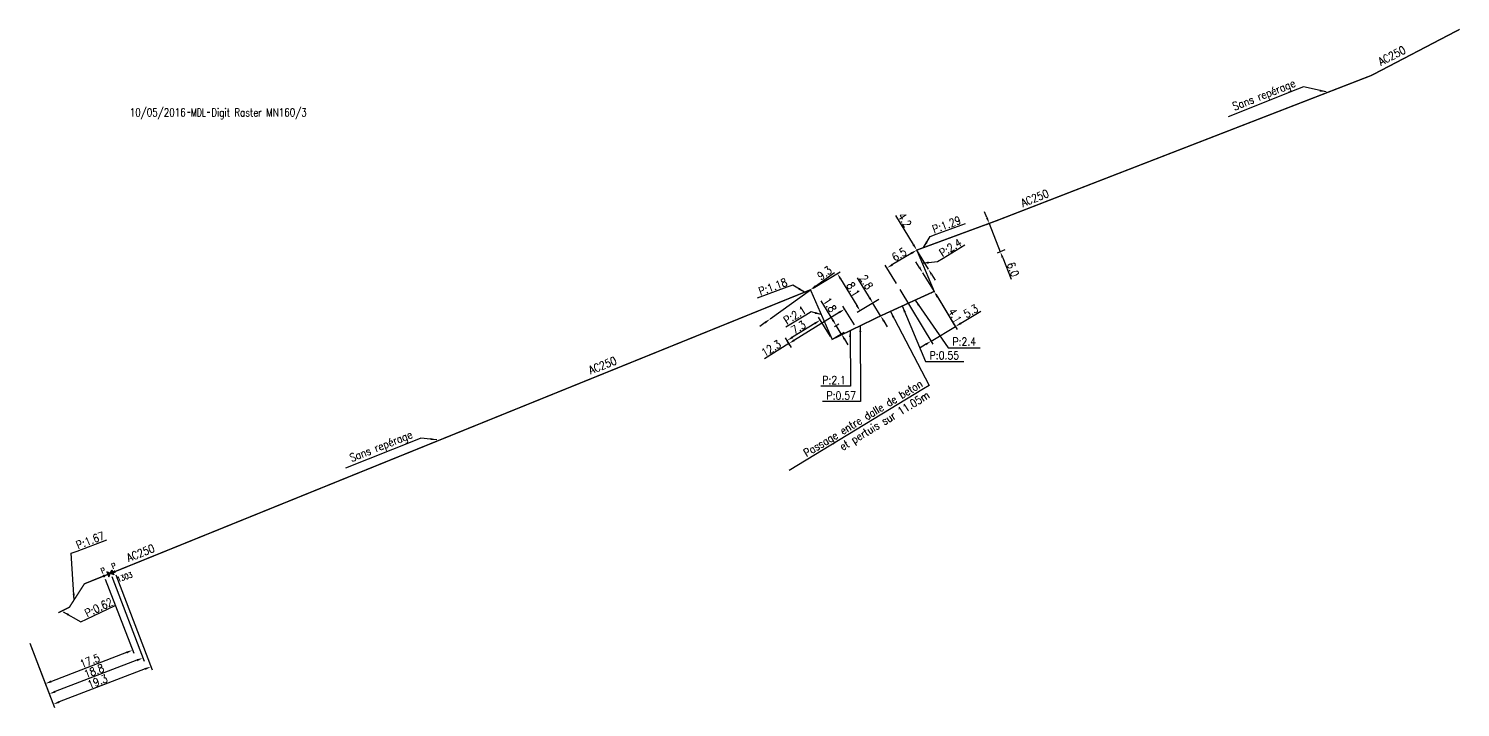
# Model space of a CAD drawing. Header units: millimetres. Extents: x 150994 to 152000, y 121010 to 122000.
# Drawn here: x 150994.4 to 151262.8, y 121872.9 to 122000.1 of the extents above; entities that cross this region are included whole.
import ezdxf
from ezdxf.enums import TextEntityAlignment as Align

# ---------------------------------------------------------------- set-up
doc = ezdxf.new("R2010")
doc.units = ezdxf.units.MM
doc.layers.get('0').update_dxf_attribs({"linetype": 'CONTINUOUS'})
for name, color, linetype in [('G_120', 4, 'CONTINUOUS'), ('G_300', 7, 'CONTINUOUS'), ('G_420', 7, 'CONTINUOUS'), ('G_910', 7, 'CONTINUOUS')]:
    doc.layers.add(name, color=color, linetype=linetype)
doc.styles.add('G_ROMANS', font='ROMANS.SHX', dxfattribs={"width": 0.75})
doc.styles.get("Standard").update_dxf_attribs({"font": 'romans.shx', "width": 0.85})
doc.linetypes.add('G_typB_AP', pattern='A,5,-0.3,["o",Standard,S=1.5,R=0,X=0,Y=-0.5],-1.65', length=6.95)
doc.dimstyles.get("Standard").update_dxf_attribs({"dimtxt": 1.5, "dimasz": 1.2, "dimexe": 0.625, "dimexo": 0.625, "dimgap": 0.25, "dimtad": 1, "dimdec": 1, "dimzin": 0, "dimdsep": 46, "dimtxsty": 'Standard', "dimcen": -0.5, "dimadec": 0, "dimazin": 0, "dimtfac": 1, "dimtdec": 1, "dimtmove": 0, "dimatfit": 3, "dimfxl": 0, "dimtolj": 1, "dimtzin": 0, "dimarcsym": 0})

# ---------------------------------------------------------------- blocks, each defined once
blk = doc.blocks.new('*D1')
at = {"layer": 'G_120', "color": 0, "linetype": 'Continuous', "lineweight": -2, "transparency": 16777216}
for p, q in [((151174.05, 121964.7), (151173.62, 121965.82)), ((151175.36, 121963.93), (151173.91, 121963.36)), ((151174.49, 121963.59), (151176.57, 121958.3)), ((151177.43, 121958.64), (151175.99, 121958.07)), ((151177.01, 121957.19), (151178.58, 121953.17))]:
    blk.add_line(p, q, dxfattribs=at)
at = {"layer": 'G_120', "color": 0, "linetype": 'Continuous', "transparency": 16777216}
for points in [[(151174.24, 121964.78), (151173.87, 121964.63), (151174.49, 121963.59)], [(151177.19, 121957.26), (151176.82, 121957.11), (151176.57, 121958.3)]]:
    blk.add_solid(points, dxfattribs=at)
at = {"layer": 'G_120', "color": 0, "linetype": 'Continuous', "transparency": 16777216, "insert": (151178.94, 121954.99), "char_height": 1.5, "attachment_point": 5, "rotation": 291.4304}
blk.add_mtext('\\A1;6.0', dxfattribs=at)
blk = doc.blocks.new('GIS_MODF')
at = {"color": 0, "linetype": 'Continuous', "flags": 128}
for points in [[(-2.18, -0.01), (-1.68, -0.01)], [(1.52, -0.01), (2.02, -0.01)]]:
    blk.add_lwpolyline(points, dxfattribs=at)
at = {"color": 0, "linetype": 'Continuous', "width": 0.5}
blk.add_attdef('DATE', text='', height=1.5, dxfattribs=at).set_placement((-2.5, -0.8), align=Align.RIGHT)
at = {"color": 0, "linetype": 'Continuous', "width": 1.771291}
blk.add_attdef('USER', text='', height=1.5, dxfattribs=at).set_placement((-1.51, -0.8), (1.28, -0.8), align=Align.FIT)
at = {"color": 0, "linetype": 'Continuous', "width": 0.5}
blk.add_attdef('DESC', (2.29, -0.8), '', height=1.5, dxfattribs=at)
blk = doc.blocks.new('G_300_04')
at = {"linetype": 'Continuous'}
h = blk.add_hatch(color=0, dxfattribs=at)
h.paths.add_polyline_path([(-0.5, 0.5), (-0.5, -0.5), (0, 0)])
h.paths.add_polyline_path([(0.5, 0.5), (0, 0), (0.5, -0.5)])
at = {"color": 0, "linetype": 'Continuous', "flags": 128}
blk.add_lwpolyline([(-0.5, -0.5), (0.5, 0.5), (0.5, -0.5), (-0.5, 0.5)], close=True, dxfattribs=at)
at = {"color": 0, "linetype": 'Continuous', "width": 0.75}
blk.add_attdef('NUM', text='', height=1, dxfattribs=at).set_placement((0, 1.79), align=Align.MIDDLE_CENTER)
at = {"color": 0, "linetype": 'Continuous', "width": 0.75, "flags": 3}
for tag, p in [('DEF_LEG', (0, -2.17)), ('DEF_COUP', (0, -4.67)), ('DEF_TYPE', (0, -7.17))]:
    blk.add_attdef(tag, text='', height=1.2, dxfattribs=at).set_placement(p, align=Align.MIDDLE)
blk = doc.blocks.new('*D3')
at = {"layer": 'G_300', "color": 0, "linetype": 'Continuous', "lineweight": -2, "transparency": 16777216}
for p, q in [((151009.99, 121897.44), (151016.07, 121881.6)), ((150994.65, 121884.95), (150998.52, 121874.86)), ((151014.73, 121881.75), (150999.42, 121875.87))]:
    blk.add_line(p, q, dxfattribs=at)
at = {"layer": 'G_300', "color": 0, "linetype": 'Continuous', "transparency": 16777216}
for points in [[(151014.66, 121881.94), (151014.8, 121881.56), (151015.85, 121882.18)], [(150999.35, 121876.06), (150999.49, 121875.68), (150998.3, 121875.44)]]:
    blk.add_solid(points, dxfattribs=at)
at = {"layer": 'G_300', "color": 0, "linetype": 'Continuous', "transparency": 16777216, "insert": (151006.68, 121879.73), "char_height": 1.5, "attachment_point": 5, "rotation": 21.0072}
blk.add_mtext('\\A1;18.8', dxfattribs=at)
blk = doc.blocks.new('*D4')
at = {"layer": 'G_120', "color": 0, "linetype": 'Continuous', "lineweight": -2, "transparency": 16777216}
for p, q in [((151157.74, 121951.26), (151163.9, 121941.01)), ((151164.5, 121950.35), (151168.46, 121943.75)), ((151169.17, 121944.9), (151172.92, 121947.15)), ((151163.58, 121941.54), (151168.14, 121944.28)), ((151162.55, 121940.93), (151161.52, 121940.31))]:
    blk.add_line(p, q, dxfattribs=at)
at = {"layer": 'G_120', "color": 0, "linetype": 'Continuous', "transparency": 16777216}
for points in [[(151169.06, 121945.07), (151169.27, 121944.73), (151168.14, 121944.28)], [(151162.45, 121941.1), (151162.65, 121940.75), (151163.58, 121941.54)]]:
    blk.add_solid(points, dxfattribs=at)
at = {"layer": 'G_120', "color": 0, "linetype": 'Continuous', "transparency": 16777216, "insert": (151171.04, 121947.19), "char_height": 1.5, "attachment_point": 5, "rotation": 30.982}
blk.add_mtext('\\A1;5.3', dxfattribs=at)
blk = doc.blocks.new('*D5')
at = {"layer": 'G_120', "color": 0, "linetype": 'Continuous', "lineweight": -2, "transparency": 16777216}
for p, q in [((151157.1, 121952.33), (151155.01, 121955.81)), ((151159.88, 121958), (151156.36, 121955.89))]:
    blk.add_line(p, q, dxfattribs=at)
at = {"layer": 'G_120', "color": 0, "linetype": 'Continuous', "transparency": 16777216}
for points in [[(151159.77, 121958.18), (151159.98, 121957.83), (151160.91, 121958.62)], [(151156.26, 121956.07), (151156.46, 121955.72), (151155.33, 121955.28)]]:
    blk.add_solid(points, dxfattribs=at)
at = {"layer": 'G_120', "color": 0, "linetype": 'Continuous', "transparency": 16777216, "insert": (151157.6, 121957.81), "char_height": 1.5, "attachment_point": 5, "rotation": 30.982}
blk.add_mtext('\\A1;6.5', dxfattribs=at)
blk = doc.blocks.new('*D6')
at = {"layer": 'G_120', "color": 0, "linetype": 'Continuous', "lineweight": -2, "transparency": 16777216}
for p, q in [((151160.28, 121959.65), (151156.97, 121965.08)), ((151163.09, 121955.03), (151160.91, 121958.62)), ((151163.71, 121954.01), (151164.34, 121952.98))]:
    blk.add_line(p, q, dxfattribs=at)
at = {"layer": 'G_120', "color": 0, "linetype": 'Continuous', "transparency": 16777216}
for points in [[(151160.45, 121959.75), (151160.11, 121959.54), (151160.91, 121958.62)], [(151163.88, 121954.11), (151163.54, 121953.91), (151163.09, 121955.03)]]:
    blk.add_solid(points, dxfattribs=at)
at = {"layer": 'G_120', "color": 0, "linetype": 'Continuous', "transparency": 16777216, "insert": (151158.65, 121964.25), "char_height": 1.5, "attachment_point": 5, "rotation": 301.3329}
blk.add_mtext('\\A1;4.2', dxfattribs=at)
blk = doc.blocks.new('*D7')
at = {"layer": 'G_120', "color": 0, "linetype": 'Continuous', "lineweight": -2, "transparency": 16777216}
for p, q in [((151141.8, 121944.87), (151137.63, 121942.29)), ((151144.72, 121942.43), (151142.49, 121946.03)), ((151137.42, 121940.35), (151136.28, 121942.19))]:
    blk.add_line(p, q, dxfattribs=at)
at = {"layer": 'G_120', "color": 0, "linetype": 'Continuous', "transparency": 16777216}
for points in [[(151141.69, 121945.04), (151141.9, 121944.7), (151142.82, 121945.5)], [(151137.52, 121942.46), (151137.73, 121942.12), (151136.61, 121941.66)]]:
    blk.add_solid(points, dxfattribs=at)
at = {"layer": 'G_120', "color": 0, "linetype": 'Continuous', "transparency": 16777216, "insert": (151138.73, 121944.14), "char_height": 1.5, "attachment_point": 5, "rotation": 31.7459}
blk.add_mtext('\\A1;7.3', dxfattribs=at)
blk = doc.blocks.new('*D8')
at = {"layer": 'G_120', "color": 0, "linetype": 'Continuous', "lineweight": -2, "transparency": 16777216}
for p, q in [((151161.38, 121955.4), (151160.76, 121956.43)), ((151162.01, 121954.38), (151164.14, 121950.87)), ((151163.64, 121950.56), (151163.61, 121950.54)), ((151164.77, 121949.84), (151167.94, 121944.64))]:
    blk.add_line(p, q, dxfattribs=at)
at = {"layer": 'G_120', "color": 0, "linetype": 'Continuous', "transparency": 16777216}
for points in [[(151161.55, 121955.5), (151161.21, 121955.3), (151162.01, 121954.38)], [(151164.94, 121949.94), (151164.6, 121949.74), (151164.14, 121950.87)]]:
    blk.add_solid(points, dxfattribs=at)
at = {"layer": 'G_120', "color": 0, "linetype": 'Continuous', "transparency": 16777216, "insert": (151168.06, 121946.35), "char_height": 1.5, "attachment_point": 5, "rotation": 301.3329}
blk.add_mtext('\\A1;4.1', dxfattribs=at)
blk = doc.blocks.new('*D9')
at = {"layer": 'G_120', "color": 0, "linetype": 'Continuous', "lineweight": -2, "transparency": 16777216}
for p, q in [((151145.16, 121945.53), (151142.99, 121949.1)), ((151145.51, 121944.33), (151146.32, 121944.83)), ((151145.58, 121942.22), (151147.28, 121943.25)), ((151146.75, 121942.93), (151145.79, 121944.5)), ((151147.37, 121941.9), (151147.99, 121940.88))]:
    blk.add_line(p, q, dxfattribs=at)
at = {"layer": 'G_120', "color": 0, "linetype": 'Continuous', "transparency": 16777216}
for points in [[(151145.34, 121945.63), (151144.99, 121945.42), (151145.79, 121944.5)], [(151147.54, 121942.01), (151147.2, 121941.8), (151146.75, 121942.93)]]:
    blk.add_solid(points, dxfattribs=at)
at = {"layer": 'G_120', "color": 0, "linetype": 'Continuous', "transparency": 16777216, "insert": (151144.62, 121948.35), "char_height": 1.5, "attachment_point": 5, "rotation": 301.3329}
blk.add_mtext('\\A1;1.8', dxfattribs=at)
blk = doc.blocks.new('*D10')
at = {"layer": 'G_120', "color": 0, "linetype": 'Continuous', "lineweight": -2, "transparency": 16777216}
for p, q in [((151141.95, 121951.89), (151145.49, 121954.45)), ((151133.45, 121945.72), (151140.98, 121951.18)), ((151132.48, 121945.02), (151131.51, 121944.31))]:
    blk.add_line(p, q, dxfattribs=at)
at = {"layer": 'G_120', "color": 0, "linetype": 'Continuous', "transparency": 16777216}
for points in [[(151141.83, 121952.05), (151142.07, 121951.72), (151140.98, 121951.18)], [(151132.36, 121945.18), (151132.6, 121944.85), (151133.45, 121945.72)]]:
    blk.add_solid(points, dxfattribs=at)
at = {"layer": 'G_120', "color": 0, "linetype": 'Continuous', "transparency": 16777216, "insert": (151143.62, 121954.33), "char_height": 1.5, "attachment_point": 5, "rotation": 35.953}
blk.add_mtext('\\A1;9.3', dxfattribs=at)
blk = doc.blocks.new('*D11')
at = {"layer": 'G_120', "color": 0, "linetype": 'Continuous', "lineweight": -2, "transparency": 16777216}
for p, q in [((151152.05, 121949.72), (151149.77, 121953.45)), ((151154.13, 121946.29), (151152.67, 121948.69)), ((151154.75, 121945.27), (151155.38, 121944.24))]:
    blk.add_line(p, q, dxfattribs=at)
at = {"layer": 'G_120', "color": 0, "linetype": 'Continuous', "transparency": 16777216}
for points in [[(151152.22, 121949.82), (151151.87, 121949.61), (151152.67, 121948.69)], [(151154.93, 121945.37), (151154.58, 121945.16), (151154.13, 121946.29)]]:
    blk.add_solid(points, dxfattribs=at)
at = {"layer": 'G_120', "color": 0, "linetype": 'Continuous', "transparency": 16777216, "insert": (151151.45, 121952.62), "char_height": 1.5, "attachment_point": 5, "rotation": 301.3329}
blk.add_mtext('\\A1;2.8', dxfattribs=at)
blk = doc.blocks.new('*D12')
at = {"layer": 'G_120', "color": 0, "linetype": 'Continuous', "lineweight": -2, "transparency": 16777216}
for p, q in [((151141.51, 121951.51), (151146.54, 121954.57)), ((151146.63, 121953.22), (151149.65, 121948.26)), ((151153.82, 121949.39), (151149.74, 121946.91))]:
    blk.add_line(p, q, dxfattribs=at)
at = {"layer": 'G_120', "color": 0, "linetype": 'Continuous', "transparency": 16777216}
for points in [[(151146.8, 121953.32), (151146.46, 121953.12), (151146.01, 121954.24)], [(151149.82, 121948.36), (151149.48, 121948.15), (151150.28, 121947.23)]]:
    blk.add_solid(points, dxfattribs=at)
at = {"layer": 'G_120', "color": 0, "linetype": 'Continuous', "transparency": 16777216, "insert": (151149, 121951.26), "char_height": 1.5, "attachment_point": 5, "rotation": 301.3329}
blk.add_mtext('\\A1;8.1', dxfattribs=at)
blk = doc.blocks.new('*D13')
at = {"layer": 'G_300', "color": 0, "linetype": 'Continuous', "lineweight": -2, "transparency": 16777216}
for p, q in [((151008.78, 121896.96), (151014.12, 121883.05)), ((150994.65, 121884.95), (150997.79, 121876.77)), ((151012.78, 121883.2), (150998.68, 121877.79))]:
    blk.add_line(p, q, dxfattribs=at)
at = {"layer": 'G_300', "color": 0, "linetype": 'Continuous', "transparency": 16777216}
for points in [[(151012.71, 121883.39), (151012.85, 121883.01), (151013.9, 121883.63)], [(150998.61, 121877.97), (150998.75, 121877.6), (150997.56, 121877.36)]]:
    blk.add_solid(points, dxfattribs=at)
at = {"layer": 'G_300', "color": 0, "linetype": 'Continuous', "transparency": 16777216, "insert": (151005.9, 121881.63), "char_height": 1.5, "attachment_point": 5, "rotation": 21.0072}
blk.add_mtext('\\A1;17.5', dxfattribs=at)
blk = doc.blocks.new('G_300_12')
at = {"color": 0, "linetype": 'Continuous', "const_width": 0.248, "flags": 128}
blk.add_lwpolyline([(-0.13, 0, 1), (0.13, 0, 1)], format="xyb", close=True, dxfattribs=at)
at = {"linetype": 'Continuous', "style": 'G_ROMANS', "width": 0.75}
blk.add_attdef('P', text='', height=1, dxfattribs=at).set_placement((0, 1.24), align=Align.MIDDLE_CENTER)
at = {"color": 0, "linetype": 'Continuous', "width": 0.75, "flags": 3}
for tag, p in [('DEF_LEG', (0, -5)), ('DEF_COUP', (0, -7.5)), ('DEF_TYPE', (0, -10))]:
    blk.add_attdef(tag, text='', height=1.2, dxfattribs=at).set_placement(p, align=Align.MIDDLE)
blk = doc.blocks.new('*D15')
at = {"layer": 'G_300', "color": 0, "linetype": 'Continuous', "lineweight": -2, "transparency": 16777216}
for p, q in [((151010.75, 121897.75), (151017.58, 121879.95)), ((150994.65, 121884.95), (150999.27, 121872.92)), ((151016.24, 121880.11), (151000.16, 121873.93))]:
    blk.add_line(p, q, dxfattribs=at)
at = {"layer": 'G_300', "color": 0, "linetype": 'Continuous', "transparency": 16777216}
for points in [[(151016.16, 121880.29), (151016.31, 121879.92), (151017.36, 121880.54)], [(151000.09, 121874.12), (151000.23, 121873.75), (150999.04, 121873.5)]]:
    blk.add_solid(points, dxfattribs=at)
at = {"layer": 'G_300', "color": 0, "linetype": 'Continuous', "transparency": 16777216, "insert": (151007.34, 121877.76), "char_height": 1.5, "attachment_point": 5, "rotation": 21.0072}
blk.add_mtext('\\A1;19.3', dxfattribs=at)
blk = doc.blocks.new('*D114')
at = {"layer": 'G_420', "color": 0, "linetype": 'Continuous', "lineweight": -2, "transparency": 16777216}
for p, q in [((151149.21, 121944.6), (151147.05, 121948.1)), ((151146.36, 121946.93), (151137.97, 121941.74)), ((151136.95, 121941.11), (151132.35, 121938.26)), ((151137.13, 121940.82), (151136.62, 121941.64))]:
    blk.add_line(p, q, dxfattribs=at)
at = {"layer": 'G_420', "color": 0, "linetype": 'Continuous', "transparency": 16777216}
for points in [[(151146.26, 121947.1), (151146.47, 121946.76), (151147.38, 121947.56)], [(151137.86, 121941.91), (151138.07, 121941.57), (151136.95, 121941.11)]]:
    blk.add_solid(points, dxfattribs=at)
at = {"layer": 'G_420', "color": 0, "linetype": 'Continuous', "transparency": 16777216, "insert": (151133.61, 121940.22), "char_height": 1.5, "attachment_point": 5, "rotation": 31.7459}
blk.add_mtext('\\A1;12.3', dxfattribs=at)

msp = doc.modelspace()

# ---------------------------------------------------------------- linework, layer by layer
at = {"layer": 'G_120', "linetype": 'G_typB_AP', "ltscale": 0.5, "const_width": 0.25, "flags": 128}
for points in [[(151010.23, 121898.21), (151010.52, 121898.33), (151140.98, 121951.18), (151140.98, 121951.18), (151140.98, 121951.18), (151145.05, 121941.89), (151149.16, 121943.88), (151154.13, 121946.29), (151159.16, 121948.59), (151164.18, 121950.88), (151160.91, 121958.62), (151175.94, 121964.16), (151246.14, 121991.36), (151246.14, 121991.36), (151246.14, 121991.36), (151262.68, 122000)], [(151000, 121890.67), (151002.06, 121891.69), (151004.88, 121896.08), (151008.55, 121897.55), (151009.3, 121897.84)]]:
    msp.add_lwpolyline(points, dxfattribs=at)

# ---------------------------------------------------------------- block references
at = {"layer": 'G_300'}
ref = msp.add_blockref('G_300_12', (151010.52, 121898.33), dxfattribs=dict(at, rotation=21.7278749780284))
ref.add_attrib('P', 'P', dxfattribs={"layer": '0', "linetype": 'Continuous', "height": 1, "rotation": 21.7279, "style": 'G_ROMANS', "width": 0.75}).set_placement((151010.38, 121899.44), align=Align.MIDDLE_CENTER)
ref = msp.add_blockref('G_300_12', (151008.55, 121897.55), dxfattribs=dict(at, rotation=21.7278749780284))
ref.add_attrib('P', 'P', dxfattribs={"layer": '0', "linetype": 'Continuous', "height": 1, "rotation": 21.7279, "style": 'G_ROMANS', "width": 0.75}).set_placement((151008.37, 121898.55), align=Align.MIDDLE_CENTER)
ref = msp.add_blockref('G_300_04', (151009.76, 121898.03), dxfattribs=dict(at, rotation=21.72787497528619))
ref.add_attrib('NUM', '1303', dxfattribs={"layer": '0', "color": 0, "linetype": 'Continuous', "height": 1, "rotation": 20.1084, "width": 0.75}).set_placement((151012.42, 121897.33), align=Align.MIDDLE_CENTER)
at = {"layer": 'G_910', "color": 7}
ref = msp.add_blockref('GIS_MODF', (151026.37, 121984.48), dxfattribs=at)
ref.add_attrib('DATE', '10/05/2016', dxfattribs={"layer": '0', "color": 0, "linetype": 'Continuous', "height": 1.5, "width": 0.8}).set_placement((151023.87, 121983.68), align=Align.RIGHT)
ref.add_attrib('USER', 'MDL', dxfattribs={"layer": '0', "color": 0, "linetype": 'Continuous', "height": 1.5, "width": 0.638826}).set_placement((151024.86, 121983.68), (151027.65, 121983.68), align=Align.FIT)
ref.add_attrib('DESC', 'Digit Raster MN160/3', (151028.66, 121983.68), dxfattribs={"layer": '0', "color": 0, "linetype": 'Continuous', "height": 1.5, "width": 0.8})

# ---------------------------------------------------------------- texts
at = {"layer": 'G_120', "linetype": 'Continuous', "char_height": 1.5}
for s, insert, attachment_point, rotation in [('\\A1;AC250', (151247.23, 121994.47), 1, 27.5894), ('\\A1;Sans repérage', (151231.49, 121990.73), 3, 21.5438), ('\\A1;AC250', (151180.24, 121968.06), 1, 21.7138), ('\\A1;P:1.29', (151163.65, 121963.14), 1, 20.2073), ('\\A1;P:2.4', (151164.94, 121958.56), 1, 31.3329), ('\\A1;P:1.18', (151131.08, 121951.52), 1, 20.2073), ('\\A1;P:2.1', (151139.56, 121948.21), 3, 30.8062), ('\\A1;AC250', (151099.22, 121936.72), 1, 21.7138), ('\\A1;Passage entre dalle de beton\\Pet pertuis sur 11.05m', (151163.74, 121930.59), 9, 31.3329), ('\\A1;Sans repérage', (151065.98, 121924.88), 3, 21.5438), ('\\A1;P:1.67', (151003.66, 121902.54), 7, 20.7812), ('\\A1;AC250', (151012.62, 121901.55), 1, 21.7138), ('\\A1;P:0.62', (151005.41, 121889.78), 7, 25.5934)]:
    msp.add_mtext(s, dxfattribs=dict(at, insert=insert, attachment_point=attachment_point, rotation=rotation))
for s, insert, attachment_point in [('\\A1;P:2.4', (151167.59, 121942.21), 1), ('\\A1;P:0.55', (151163.32, 121939.64), 1), ('\\A1;P:2.1', (151147.63, 121935), 3), ('\\A1;P:0.57', (151149.5, 121932.11), 3)]:
    msp.add_mtext(s, dxfattribs=dict(at, insert=insert, attachment_point=attachment_point))

# ---------------------------------------------------------------- dimensions: what is measured, and where the dimension line sits
at = {"layer": 'G_120', "linetype": 'Continuous'}
for base, p1, p2, angle, picture, middle in [((151163.09, 121955.03), (151160.91, 121958.62), (151163.09, 121955.03), 121.3329, '*D6', (151157.8, 121963.73)), ((151155.33, 121955.28), (151160.91, 121958.62), (151157.42, 121951.79), 30.982, '*D5', (151158.12, 121956.95)), ((151133.45, 121945.72), (151140.98, 121951.18), (151133.45, 121945.72), 35.953, '*D10', (151144.2, 121953.52)), ((151162.01, 121954.38), (151164.18, 121950.88), (151162.01, 121954.38), 301.3329, '*D8', (151167.21, 121945.83)), ((151152.67, 121948.69), (151154.13, 121946.29), (151152.67, 121948.69), 301.3329, '*D11', (151150.6, 121952.1)), ((151163.58, 121941.54), (151164.18, 121950.88), (151157.42, 121951.79), 30.982, '*D4', (151171.56, 121946.33)), ((151145.79, 121944.5), (151145.05, 121941.89), (151144.98, 121944.01), 301.3329, '*D9', (151143.76, 121947.83)), ((151136.61, 121941.66), (151145.05, 121941.89), (151137.74, 121939.82), 31.7459, '*D7', (151139.25, 121943.29))]:
    dim = msp.add_linear_dim(base=base, p1=p1, p2=p2, angle=angle, dimstyle='Standard', override={"dimatfit": 0}, dxfattribs=at)
    dim.commit()
    dim.dimension.update_dxf_attribs({"geometry": picture, "text_midpoint": middle, "dimtype": 160})
for base, p1, p2, angle, text, picture, middle in [((151176.57, 121958.3), (151175.94, 121964.16), (151178.01, 121958.87), 111.4304, '6.0', '*D1', (151178.01, 121954.62)), ((151150.28, 121947.23), (151140.98, 121951.18), (151154.35, 121949.72), 121.3329, '8.1', '*D12', (151148.14, 121950.74))]:
    dim = msp.add_linear_dim(base=base, p1=p1, p2=p2, angle=angle, text=text, dimstyle='Standard', override={"dimatfit": 0}, dxfattribs=at)
    dim.commit()
    dim.dimension.update_dxf_attribs({"geometry": picture, "text_midpoint": middle, "dimtype": 160})
at = {"layer": 'G_300', "linetype": 'Continuous'}
dim = msp.add_linear_dim(base=(150999.04, 121873.5), p1=(151010.52, 121898.33), p2=(150994.42, 121885.53), angle=21.0072, text='19.3', dimstyle='Standard', override={"dimatfit": 0}, dxfattribs=at)
dim.commit()
dim.dimension.update_dxf_attribs({"geometry": '*D15', "text_midpoint": (151007.7, 121876.83), "dimtype": 160})
for base, p1, picture, middle in [((150998.3, 121875.44), (151009.76, 121898.03), '*D3', (151007.04, 121878.8)), ((150997.56, 121877.36), (151008.55, 121897.55), '*D13', (151006.26, 121880.7))]:
    dim = msp.add_linear_dim(base=base, p1=p1, p2=(150994.42, 121885.53), angle=21.0072, dimstyle='Standard', override={"dimatfit": 0}, dxfattribs=at)
    dim.commit()
    dim.dimension.update_dxf_attribs({"geometry": picture, "text_midpoint": middle, "dimtype": 160})
at = {"layer": 'G_420', "linetype": 'Continuous'}
dim = msp.add_linear_dim(base=(151136.95, 121941.11), p1=(151149.54, 121944.07), p2=(151137.45, 121940.29), angle=31.7459, dimstyle='Standard', dxfattribs=at)
dim.commit()
dim.dimension.update_dxf_attribs({"geometry": '*D114', "text_midpoint": (151134.14, 121939.37), "dimtype": 160})

# ---------------------------------------------------------------- leaders
at = {"layer": 'G_120', "linetype": 'Continuous', "annotation_type": 0, "has_hookline": 1}
for points, hookline_direction, text_width, horizontal_direction in [([(151237.63, 121988.26), (151233.42, 121989.2), (151232.3, 121988.76)], 1, 13.78, (0.930137, 0.367212, 0)), ([(151162.18, 121959.09), (151163.39, 121961.17), (151164.52, 121961.59)], 0, 5.65, (0.938449, 0.345418, 0)), ([(151161.95, 121956.15), (151164.81, 121956.48), (151165.84, 121957.1)], 0, 4.55, (0.85416, 0.52001, 0)), ([(151139.86, 121950.73), (151137.68, 121952.07), (151136.56, 121951.66)], 1, 5.71, (0.938449, 0.345418, 0)), ([(151143.01, 121946.54), (151141.13, 121947.06), (151140.1, 121946.45)], 1, 4.13, (0.858905, 0.512136, 0)), ([(151070.97, 121923.08), (151067.97, 121923.36), (151066.85, 121922.92)], 1, 13.78, (0.930137, 0.367212, 0))]:
    msp.add_leader(points, dimstyle='Standard', override={"dimatfit": 0}, dxfattribs=dict(at, hookline_direction=hookline_direction, text_width=text_width, horizontal_direction=horizontal_direction))
for points, hookline_direction, text_width in [([(151158.19, 121948.15), (151162.55, 121937.76), (151163.75, 121937.76)], 0, 5.71), ([(151160.61, 121949.25), (151166.82, 121940.33), (151168.02, 121940.33)], 0, 4.55), ([(151148.4, 121943.52), (151148.51, 121933.11), (151147.31, 121933.11)], 1, 4.13), ([(151150.32, 121944.45), (151150.38, 121930.23), (151149.18, 121930.23)], 1, 5.71)]:
    msp.add_leader(points, dimstyle='Standard', override={"dimatfit": 0}, dxfattribs=dict(at, hookline_direction=hookline_direction, text_width=text_width))
for points, hookline_direction, text_width, horizontal_direction in [([(151155.96, 121947.13), (151163.22, 121933.27), (151162.19, 121932.64)], 1, 29.26, (0.85416, 0.52001, 0)), ([(151002.94, 121893.03), (151002.4, 121901.79), (151003.52, 121902.21)], 0, 5.71, (0.934942, 0.354801, 0)), ([(151000.89, 121890.85), (151004.21, 121888.93), (151005.29, 121889.44)], 0, 5.71, (0.901882, 0.431982, 0))]:
    msp.add_leader(points, dimstyle='Standard', dxfattribs=dict(at, hookline_direction=hookline_direction, text_width=text_width, horizontal_direction=horizontal_direction))

doc.saveas('drawing.dxf')
